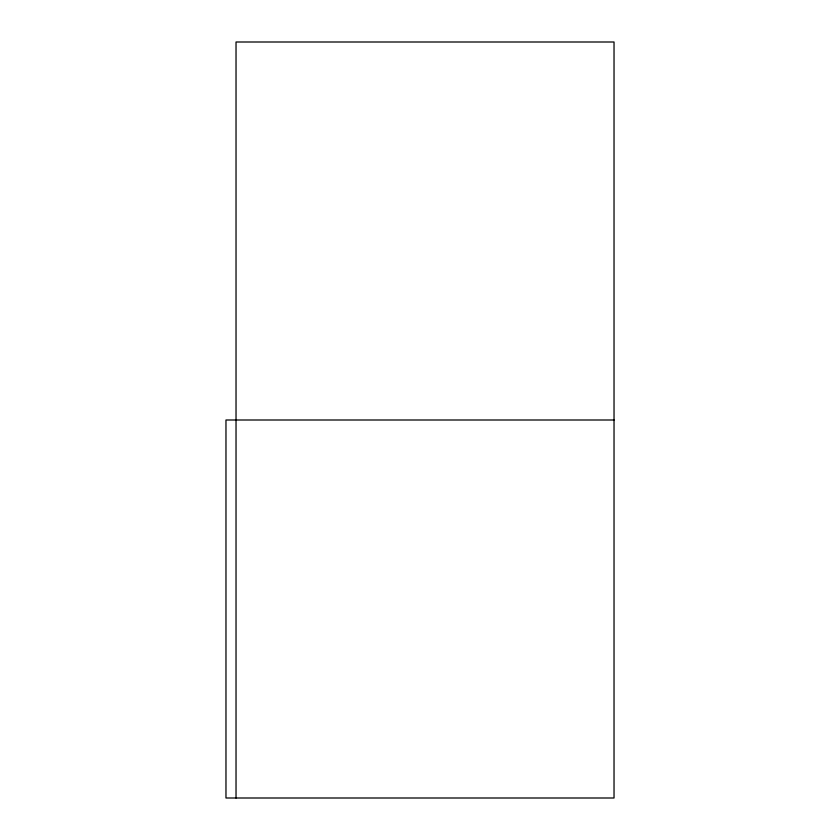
<?xml version="1.0" encoding="UTF-8"?>
<svg xmlns="http://www.w3.org/2000/svg" width="840" height="840" viewBox="0 0 840 840"><rect width="100%" height="100%" fill="white"/><g stroke="black" fill="none" stroke-linecap="round" stroke-linejoin="round"><path stroke-width="1.26" d="M614.029 420L225.971 420L225.971 798L614.029 798L614.029 42L236.03 42L236.03 798"/></g></svg>
